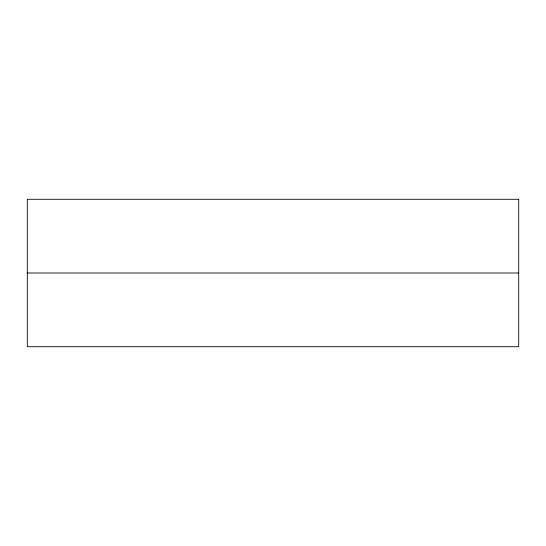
<?xml version="1.0" encoding="UTF-8"?>
<svg xmlns="http://www.w3.org/2000/svg" width="546" height="546" viewBox="0 0 546 546"><rect width="100%" height="100%" fill="white"/><g stroke="black" fill="none" stroke-linecap="round" stroke-linejoin="round"><path stroke-width="0.82" d="M27.3 273L518.7 273M518.7 199.29L27.3 199.29L27.3 346.71L518.7 346.71L518.7 199.29"/></g></svg>
